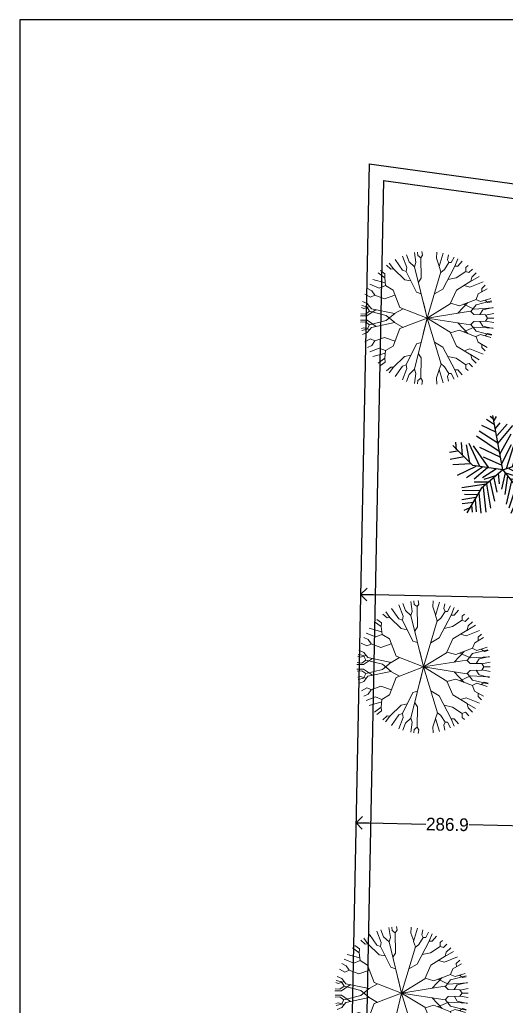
# Model space of a CAD drawing. Header units: inches. Extents: x -706 to 45253, y -3984 to 13819.
# Drawn here: x 19492 to 20256, y 7050 to 8598 of the extents above; entities that cross this region are included whole.
import ezdxf

# ---------------------------------------------------------------- set-up
doc = ezdxf.new("R2010")
doc.units = ezdxf.units.IN
doc.header["$PDMODE"] = 99
doc.header["$PDSIZE"] = 0.2
for name, color, linetype in [('BC-GREYCOLOR @ 1', 8, 'Continuous'), ('BC-Hatch', 8, 'Continuous'), ('BC-WHITECOLOR', 7, 'Continuous'), ('LANDSCAPE', 86, 'Continuous')]:
    doc.layers.add(name, color=color, linetype=linetype)
doc.styles.add('ATTR', font='romans.shx', dxfattribs={"width": 0.8, "height": 0.7})
doc.styles.add('BC-1IN100-1', font='FreeSans.ttf', dxfattribs={"height": 20})
doc.dimstyles.new('BC-1IN100-1', dxfattribs={"dimtxt": 20, "dimasz": 20, "dimexe": 0.18, "dimexo": 0.0625, "dimgap": 1, "dimtad": 0, "dimtoh": 1, "dimdec": 1, "dimzin": 12, "dimdsep": 46, "dimtxsty": 'BC-1IN100-1', "dimblk": 'OPEN90', "dimcen": 0.09, "dimse1": 1, "dimse2": 1, "dimclrd": 256, "dimclre": 256, "dimclrt": 7, "dimadec": 0, "dimazin": 0, "dimtfac": 1, "dimtdec": 1, "dimtofl": 0, "dimtmove": 1, "dimatfit": 3, "dimldrblk": 'OPEN90', "dimfxl": 0, "dimtolj": 1, "dimtzin": 0, "dimlwd": -1, "dimarcsym": 0})

# ---------------------------------------------------------------- blocks, each defined once
blk = doc.blocks.new('PALM')
for p, q in [((-8.737, 47.138), (-17.069, 52.711)), ((-10.186, 53.64), (-13.084, 55.962)), ((0, 0), (-10.5, 57)), ((-9.099, 51.782), (-6.563, 55.962)), ((-7.288, 39.707), (-21.778, 46.673)), ((-7.65, 43.423), (-2.578, 49.46)), ((-5.839, 35.992), (4.667, 48.067)), ((-5.114, 27.632), (10.463, 46.673)), ((-3.665, 19.273), (-27.574, 35.527)), ((-5.114, 28.097), (-24.676, 40.636)), ((-2.941, 16.486), (8.652, 37.85)), ((16.259, 5.805), (23.142, 31.348)), ((22.055, 7.198), (27.489, 32.277)), ((27, 9), (48, 36)), ((27.127, 9.056), (31.112, 35.992)), ((35.096, 32.741), (37.27, 22.524)), ((38.719, 34.134), (41.979, 28.561)), ((44.153, 36.456), (45.239, 32.741)), ((-31.5, 4.5), (-52.5, 25.5)), ((-48.585, 21.131), (-49.309, 29.026)), ((-43.513, 28.561), (-42.427, 15.558)), ((-38.442, 26.239), (-34.819, 7.663)), ((-35.544, 28.097), (-24.314, 3.947)), ((-14.533, 2.09), (-30.834, 25.31)), ((-24.314, 23.917), (-2.941, 13.7)), ((-1.129, 6.734), (9.014, 26.704)), ((3.942, 1.625), (11.187, 24.381)), ((10.101, 3.483), (17.708, 26.239)), ((31.836, 30.883), (32.561, 16.486)), ((40.53, 25.775), (48.862, 24.846)), ((43.791, 29.954), (51.036, 30.883)), ((-47.498, 19.737), (-55.83, 18.344)), ((-40.615, 13.7), (-55.105, 10.913)), ((-20.691, 13.7), (-1.129, 4.876)), ((29.662, 12.307), (48.137, 6.269)), ((33.285, 16.486), (48.862, 10.913)), ((36.183, 19.737), (48.137, 17.88)), ((-33.37, 6.269), (-52.207, 5.34)), ((-28.299, 3.483), (-47.86, -5.805)), ((-21.416, 3.018), (-38.079, -8.128)), ((0, 0), (-31.5, 4.5)), ((-15.982, 2.09), (-30.11, -9.521)), ((0, 0), (-22.5, -19.5)), ((-6.563, 1.161), (-21.416, -8.128)), ((0, 0), (27, 9)), ((0, 0), (18, -22.5)), ((6.478, 1.625), (26.04, -8.592)), ((11.187, 3.483), (30.749, -5.805)), ((18.07, 5.805), (35.096, -3.483)), ((24.229, 7.663), (46.688, 1.625)), ((-6.563, -5.805), (-19.967, -9.985)), ((-9.461, -8.592), (-6.201, -23.453)), ((-4.752, -3.483), (-3.665, -14.629)), ((2.493, -3.019), (-1.491, -20.202)), ((1.769, -2.555), (24.229, -9.521)), ((5.029, -6.27), (2.131, -25.775)), ((7.565, -9.056), (32.198, -14.629)), ((-17.431, -15.094), (-42.789, -18.809)), ((-22.5, -19.5), (-37.5, -45)), ((-15.257, -12.772), (-30.11, -12.772)), ((-20.691, -18.345), (-17.793, -44.352)), ((-17.069, -15.094), (-12.721, -40.172)), ((-13.446, -11.378), (-8.737, -32.741)), ((9.014, -11.378), (3.58, -35.992)), ((14.085, -16.951), (6.478, -40.172)), ((12.274, -15.094), (36.907, -18.809)), ((16.259, -19.738), (36.183, -22.989)), ((-28.299, -29.026), (-42.789, -31.348)), ((-24.314, -21.596), (-42.427, -22.06)), ((-26.849, -26.24), (-40.253, -25.775)), ((-29.023, -30.884), (-27.936, -43.887)), ((-25.038, -23.918), (-22.865, -45.281)), ((18.07, -22.524), (8.289, -45.745)), ((20.244, -30.419), (15.897, -44.816)), ((18, -22.5), (27, -52.5)), ((18.433, -22.524), (40.53, -29.026)), ((19.157, -25.311), (38.719, -33.206)), ((-30.834, -34.135), (-42.427, -35.528)), ((-34.457, -39.708), (-40.978, -42.494)), ((-32.646, -36.921), (-31.921, -44.352)), ((22.78, -37.85), (19.519, -48.532)), ((21.331, -32.741), (39.081, -40.636)), ((22.78, -38.314), (34.372, -44.816)), ((24.591, -45.745), (23.142, -50.854)), ((24.591, -43.423), (30.749, -47.603)), ((26.764, -49.925), (28.213, -50.854))]:
    blk.add_line(p, q)
at = {"style": 'ATTR', "width": 0.8, "flags": 9}
blk.add_attdef('ESTCODE', (0, 0), '', height=0.7, dxfattribs=at)
blk = doc.blocks.new('A$C1966232F')
at = {"layer": 'LANDSCAPE', "xscale": 0.8, "yscale": 0.8, "zscale": 0.8}
blk.add_blockref('PALM', (44.66, 42), dxfattribs=at)
blk = doc.blocks.new('COCONUT_TREE')
at = {"xscale": 0.1560000000000001, "yscale": 0.156, "zscale": 0.1560000000000001, "rotation": 6.926260669370794}
blk.add_blockref('A$C1966232F', (-6.04, -7.3), dxfattribs=at)
blk = doc.blocks.new('BC-TREE-1')
at = {"color": 56, "linetype": 'Continuous', "lineweight": 20}
for p, q in [((-0.391, 0.73), (-0.446, 0.946)), ((-0.346, 0.912), (-0.388, 0.972)), ((-0.268, 0.846), (-0.33, 0.993)), ((-0.143, 0.865), (-0.171, 1.032)), ((-0.155, 0.936), (-0.112, 0.978)), ((-0.103, 0.788), (-0.13, 1.038)), ((-0.112, 0.978), (-0.118, 1.04)), ((-0.041, 0.749), (-0.018, 1.046)), ((-0.009, 0.882), (-0.024, 1.046)), ((0.076, 0.914), (0.069, 1.044)), ((0.072, 0.912), (0.127, 0.94)), ((0.127, 0.94), (0.14, 1.037)), ((0.127, 0.94), (0.14, 1.037)), ((0.173, 0.898), (0.127, 0.94)), ((0.169, 0.902), (0.21, 1.025)), ((0.239, 0.711), (0.295, 1.004)), ((0.242, 0.848), (0.301, 1.002)), ((0.308, 0.732), (0.4, 0.967)), ((0.367, 0.796), (0.439, 0.95)), ((0.368, 0.913), (0.39, 0.971)), ((-0.476, 0.751), (-0.538, 0.897)), ((-0.294, 0.907), (-0.346, 0.912)), ((-0.123, 0.526), (-0.188, 0.799)), ((-0.187, 0.796), (-0.143, 0.865)), ((-0.009, 0.694), (-0.103, 0.788)), ((0.058, 0.827), (-0.009, 0.882)), ((0.043, 0.733), (0.072, 0.912)), ((0.153, 0.718), (0.173, 0.898)), ((0.164, 0.813), (0.242, 0.848)), ((0.391, 0.718), (0.367, 0.796)), ((0.398, 0.861), (0.368, 0.913)), ((0.483, 0.744), (0.582, 0.87)), ((0.524, 0.796), (0.575, 0.788)), ((0.57, 0.6), (0.681, 0.794)), ((0.575, 0.788), (0.632, 0.834)), ((-0.01, 0.487), (-0.156, 0.664)), ((-0.139, 0.594), (-0.041, 0.749)), ((-0.014, 0.689), (0.043, 0.733)), ((0, 0), (-0.014, 0.689)), ((0, 0), (0.197, 0.661)), ((0.197, 0.661), (0.153, 0.718)), ((0.192, 0.666), (0.308, 0.732)), ((0.291, 0.536), (0.239, 0.711)), ((0.258, 0.474), (0.393, 0.721)), ((0.393, 0.721), (0.483, 0.744)), ((0.658, 0.598), (0.757, 0.722)), ((0.73, 0.609), (0.805, 0.668)), ((-0.181, 0.395), (-0.123, 0.526)), ((0.139, 0.467), (0.327, 0.599)), ((0.279, 0.333), (0.258, 0.474)), ((0.497, 0.396), (0.663, 0.603)), ((0.585, 0.506), (0.57, 0.6)), ((0.663, 0.603), (0.73, 0.609)), ((0.687, 0.365), (0.807, 0.502)), ((0.794, 0.555), (0.856, 0.601)), ((0.805, 0.5), (0.794, 0.555)), ((0.807, 0.502), (0.867, 0.494)), ((0.867, 0.494), (0.904, 0.526)), ((0, 0), (0.269, 0.33)), ((0.269, 0.33), (0.497, 0.396)), ((0.484, 0.184), (0.864, 0.321)), ((0.641, 0.24), (0.687, 0.365)), ((0.864, 0.321), (0.87, 0.366)), ((0.864, 0.321), (0.986, 0.351)), ((0.87, 0.366), (0.957, 0.424)), ((0.389, 0.062), (0.484, 0.184)), ((0.737, 0.117), (0.793, 0.168)), ((0.793, 0.168), (0.907, 0.218)), ((0.907, 0.218), (0.912, 0.258)), ((0.907, 0.218), (0.949, 0.192)), ((0.912, 0.258), (1.005, 0.292)), ((0.949, 0.192), (1.028, 0.197)), ((0, 0), (0.745, 0.118)), ((0, 0), (0.77, -0.303)), ((0.745, 0.118), (0.827, 0.078)), ((0.827, 0.078), (1.04, 0.112)), ((0.833, 0.079), (0.951, 0.019)), ((0.951, 0.019), (1.046, 0.009)), ((0.608, -0.18), (0.923, -0.227)), ((0.77, -0.303), (0.838, -0.292)), ((0.77, -0.303), (0.838, -0.399)), ((0.838, -0.292), (0.991, -0.335)), ((0.923, -0.227), (0.967, -0.203)), ((0.923, -0.227), (0.952, -0.277)), ((0.952, -0.277), (1.005, -0.29)), ((0.967, -0.203), (1.023, -0.221)), ((0.838, -0.399), (0.941, -0.457))]:
    blk.add_line(p, q, dxfattribs=at)
at = {"color": 68, "linetype": 'Continuous', "lineweight": 20}
for p, q in [((-0.618, 0.745), (-0.666, 0.807)), ((-0.542, 0.781), (-0.599, 0.858)), ((-0.479, 0.757), (-0.542, 0.781)), ((-0.188, 0.799), (-0.268, 0.846)), ((-0.742, 0.584), (-0.81, 0.663)), ((-0.705, 0.706), (-0.732, 0.747)), ((-0.645, 0.698), (-0.705, 0.706)), ((-0.565, 0.534), (-0.645, 0.698)), ((-0.644, 0.696), (-0.618, 0.745)), ((-0.374, 0.514), (-0.479, 0.757)), ((-0.43, 0.643), (-0.391, 0.73)), ((-0.811, 0.491), (-0.891, 0.548)), ((-0.748, 0.539), (-0.857, 0.6)), ((-0.816, 0.451), (-0.811, 0.491)), ((-0.748, 0.539), (-0.742, 0.584)), ((-0.417, 0.305), (-0.748, 0.539)), ((-0.554, 0.402), (-0.565, 0.534)), ((-0.171, 0.389), (-0.374, 0.514)), ((-0.776, 0.294), (-0.973, 0.384)), ((-0.864, 0.437), (-0.938, 0.463)), ((-0.816, 0.451), (-0.864, 0.437)), ((-0.72, 0.372), (-0.816, 0.451)), ((-0.687, 0.311), (-0.776, 0.294)), ((-0.68, 0.308), (-0.72, 0.372)), ((0, 0), (-0.687, 0.311)), ((0, 0), (-0.171, 0.389)), ((-0.912, 0.27), (-1.006, 0.286)), ((-0.782, 0.297), (-0.912, 0.27)), ((-0.359, 0.163), (-0.417, 0.305)), ((-0.986, 0.061), (-1.045, 0.058)), ((-0.95, 0.026), (-0.991, -0.015)), ((-0.95, 0.026), (-0.986, 0.061)), ((-0.634, -0.012), (-0.95, 0.026)), ((0, 0), (-0.823, -0.088)), ((0, 0), (-0.25, -0.027)), ((0, 0), (-0.223, -0.404)), ((0, 0), (0.233, -0.093)), ((0, 0), (0.107, -0.448)), ((-0.991, -0.015), (-1.046, -0.013)), ((-0.885, -0.059), (-1.045, -0.06)), ((-0.823, -0.088), (-0.914, -0.163)), ((-0.823, -0.088), (-0.885, -0.059)), ((-0.423, -0.112), (-0.77, -0.228)), ((-0.576, -0.062), (-0.634, -0.012)), ((-0.391, -0.042), (-0.423, -0.112)), ((0.366, -0.144), (0.378, -0.22)), ((-0.914, -0.163), (-1.029, -0.191)), ((-0.829, -0.21), (-1.015, -0.254)), ((-0.798, -0.285), (-0.977, -0.375)), ((-0.643, -0.27), (-0.837, -0.423)), ((-0.77, -0.228), (-0.829, -0.21)), ((-0.77, -0.228), (-0.798, -0.285)), ((-0.611, -0.175), (-0.643, -0.27)), ((0.378, -0.22), (0.682, -0.424)), ((0.539, -0.213), (0.608, -0.18)), ((-0.837, -0.423), (-0.933, -0.474)), ((-0.838, -0.463), (-0.907, -0.521)), ((-0.837, -0.423), (-0.838, -0.463)), ((-0.223, -0.404), (-0.507, -0.472)), ((-0.425, -0.453), (-0.39, -0.626)), ((-0.195, -0.355), (-0.138, -0.497)), ((0.094, -0.394), (0.001, -0.516)), ((0.107, -0.448), (0.364, -0.59)), ((0.543, -0.331), (0.548, -0.431)), ((0.548, -0.431), (0.695, -0.63)), ((0.682, -0.424), (0.743, -0.422)), ((0.682, -0.424), (0.694, -0.487)), ((0.743, -0.422), (0.911, -0.515)), ((-0.775, -0.564), (-0.836, -0.629)), ((-0.715, -0.577), (-0.805, -0.668)), ((-0.715, -0.577), (-0.775, -0.564)), ((-0.593, -0.578), (-0.715, -0.577)), ((-0.634, -0.578), (-0.714, -0.764)), ((-0.507, -0.472), (-0.593, -0.578)), ((-0.593, -0.578), (-0.566, -0.683)), ((-0.138, -0.497), (-0.262, -0.847)), ((-0.139, -0.494), (-0.046, -0.642)), ((0.003, -0.514), (-0.126, -0.631)), ((0.001, -0.516), (0.028, -0.886)), ((0.29, -0.549), (0.21, -0.707)), ((0.364, -0.59), (0.418, -0.715)), ((0.694, -0.487), (0.842, -0.621)), ((-0.566, -0.683), (-0.646, -0.823)), ((-0.466, -0.768), (-0.542, -0.804)), ((-0.39, -0.626), (-0.466, -0.768)), ((-0.464, -0.766), (-0.444, -0.838)), ((-0.126, -0.631), (-0.227, -0.882)), ((-0.046, -0.642), (-0.016, -0.911)), ((0.21, -0.707), (0.245, -0.864)), ((0.418, -0.715), (0.365, -0.809)), ((0.418, -0.715), (0.537, -0.746)), ((0.458, -0.725), (0.486, -0.927)), ((0.537, -0.746), (0.597, -0.749)), ((0.537, -0.746), (0.599, -0.858)), ((0.597, -0.749), (0.64, -0.828)), ((0.695, -0.63), (0.685, -0.669)), ((0.685, -0.669), (0.736, -0.743)), ((0.695, -0.63), (0.773, -0.705)), ((-0.542, -0.804), (-0.583, -0.869)), ((-0.444, -0.838), (-0.502, -0.918)), ((-0.351, -0.901), (-0.393, -0.97)), ((-0.262, -0.847), (-0.351, -0.901)), ((-0.302, -0.913), (-0.332, -0.992)), ((-0.227, -0.882), (-0.302, -0.913)), ((-0.298, -0.869), (-0.283, -0.966)), ((-0.238, -0.778), (-0.161, -0.932)), ((-0.227, -0.882), (-0.19, -0.953)), ((0.023, -0.813), (-0.092, -0.941)), ((-0.016, -0.911), (-0.069, -0.97)), ((-0.016, -0.911), (0.049, -0.96)), ((0.057, -0.917), (0.017, -1.007)), ((0.028, -0.886), (0.099, -0.962)), ((0.244, -0.862), (0.206, -0.925)), ((0.206, -0.925), (0.24, -1.018)), ((0.245, -0.864), (0.309, -0.919)), ((0.309, -0.919), (0.332, -0.992)), ((0.365, -0.809), (0.404, -0.965)), ((-0.283, -0.966), (-0.3, -1.002)), ((-0.19, -0.953), (-0.206, -1.026)), ((-0.161, -0.932), (-0.175, -1.032)), ((-0.092, -0.941), (-0.105, -1.041)), ((-0.069, -0.97), (-0.074, -1.044)), ((0.017, -1.007), (0.024, -1.046)), ((0.049, -0.96), (0.057, -1.045)), ((0.099, -0.962), (0.121, -1.039))]:
    blk.add_line(p, q, dxfattribs=at)
blk = doc.blocks.new('_Open90')
at = {"color": 0, "linetype": 'ByBlock', "lineweight": -2}
for p, q in [((0, 0), (-1, 0)), ((-0.5, 0.5), (0, 0)), ((0, 0), (-0.5, -0.5))]:
    blk.add_line(p, q, dxfattribs=at)
blk = doc.blocks.new('*D569')
at = {"layer": 'BC-Hatch'}
for p, q in [((20047.4, 7695.7), (20268.8, 7691.4)), ((20558.2, 7685.7), (20336.7, 7690))]:
    blk.add_line(p, q, dxfattribs=at)
at = {"layer": 'Defpoints', "color": 0}
for p in [(20027.4, 7696.1), (20027.4, 7696.1), (20578.2, 7685.3)]:
    blk.add_point(p, dxfattribs=at)
at = {"layer": 'BC-Hatch', "xscale": 20, "yscale": 20, "zscale": 20}
for p, rotation in [((20027.4, 7696.1), 178.8699126590105), ((20578.2, 7685.3), 358.8699126590105)]:
    blk.add_blockref('_Open90', p, dxfattribs=dict(at, rotation=rotation))
at = {"layer": 'BC-Hatch', "color": 7, "insert": (20302.8, 7690.7), "char_height": 20, "attachment_point": 5, "rotation": 358.8699, "style": 'BC-1IN100-1'}
blk.add_mtext('\\A1;550.9', dxfattribs=at)
blk = doc.blocks.new('*D571')
at = {"layer": 'BC-Hatch'}
for p, q in [((20040.3, 7337.5), (20129.8, 7335.8)), ((20287.1, 7332.7), (20197.7, 7334.4))]:
    blk.add_line(p, q, dxfattribs=at)
at = {"layer": 'Defpoints', "color": 0}
for p in [(20020.3, 7337.9), (20020.3, 7337.9), (20307.1, 7332.3)]:
    blk.add_point(p, dxfattribs=at)
at = {"layer": 'BC-Hatch', "xscale": 20, "yscale": 20, "zscale": 20}
for p, rotation in [((20020.3, 7337.9), 178.8699126590104), ((20307.1, 7332.3), 358.8699126590104)]:
    blk.add_blockref('_Open90', p, dxfattribs=dict(at, rotation=rotation))
at = {"layer": 'BC-Hatch', "color": 7, "insert": (20163.7, 7335.1), "char_height": 20, "attachment_point": 5, "rotation": 358.8699, "style": 'BC-1IN100-1'}
blk.add_mtext('\\A1;286.9', dxfattribs=at)

msp = doc.modelspace()

# ---------------------------------------------------------------- linework, layer by layer
at = {"layer": 'BC-Hatch'}
for p, q in [((20063.21, 8345.42), (20033.8, 6854.38)), ((20063.21, 8345.42, 9945.5), (22304.31, 8037.36, 9945.5))]:
    msp.add_line(p, q, dxfattribs=at)
at = {"layer": 'BC-WHITECOLOR'}
for p, q in [((20040.72, 8371.73), (20010.8, 6854.84)), ((20040.72, 8371.73, 9945.5), (22327.53, 8057.39, 9945.5))]:
    msp.add_line(p, q, dxfattribs=at)
at = {"layer": 'Defpoints'}
msp.add_lwpolyline([(19492.41, 8597.74), (19492.41, 2798.04), (22926.44, 2798.04), (22926.44, 8597.74)], close=True, dxfattribs=at)

# ---------------------------------------------------------------- block references
at = {"layer": 'BC-GREYCOLOR @ 1', "xscale": 100, "yscale": 100, "zscale": 100, "rotation": 277.6944311683143}
for p in [(20132.06, 8129.69), (20126.34, 7582.38), (20091.91, 7070.64)]:
    msp.add_blockref('BC-TREE-1', p, dxfattribs=at)
at = {"layer": 'BC-WHITECOLOR', "xscale": 12, "yscale": 12, "zscale": 12, "rotation": 353.0737393306292}
msp.add_blockref('COCONUT_TREE', (20249.6, 7891), dxfattribs=at)

# ---------------------------------------------------------------- dimensions: what is measured, and where the dimension line sits
at = {"layer": 'BC-Hatch'}
for p1, p2, picture, middle in [((20578.15, 7685.27), (20027.4, 7696.14), '*D569', (20302.77, 7690.7)), ((20307.13, 7332.27), (20020.33, 7337.93), '*D571', (20163.73, 7335.1))]:
    dim = msp.add_aligned_dim(p1=p1, p2=p2, distance=0, dimstyle='BC-1IN100-1', dxfattribs=at)
    dim.commit()
    dim.dimension.update_dxf_attribs({"geometry": picture, "text_midpoint": middle})

doc.saveas('drawing.dxf')
